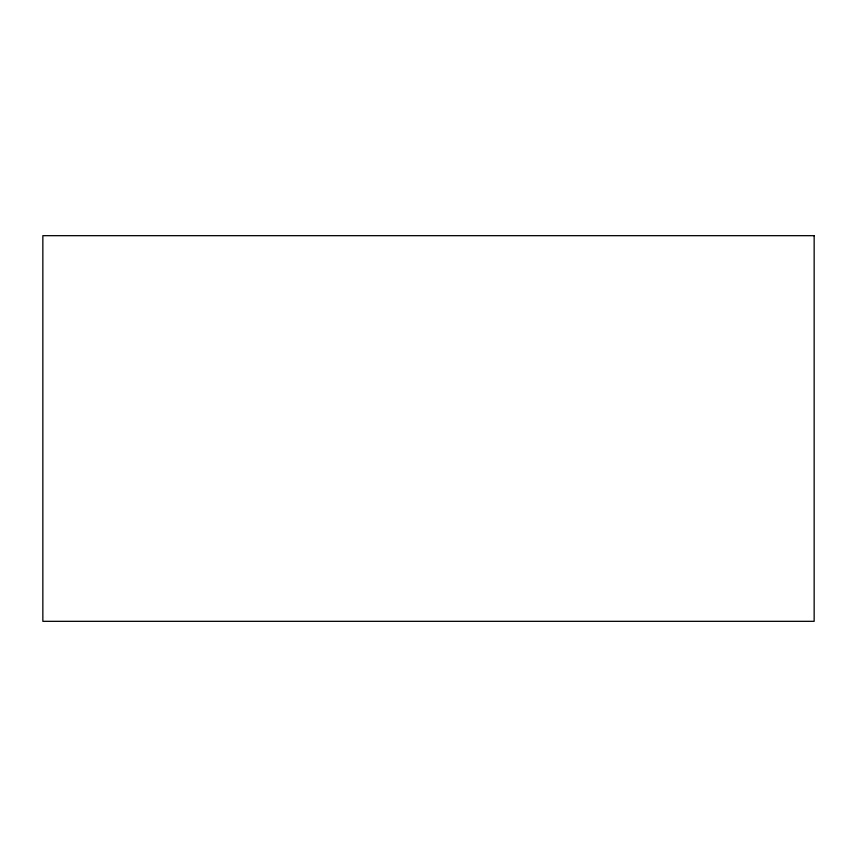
<?xml version="1.0" encoding="UTF-8"?>
<svg xmlns="http://www.w3.org/2000/svg" width="857" height="857" viewBox="0 0 857 857"><rect width="100%" height="100%" fill="white"/><g stroke="black" fill="none" stroke-linecap="round" stroke-linejoin="round"><path stroke-width="1.29" d="M814.15 235.675L42.85 235.675L42.85 621.325L814.15 621.325L814.15 235.675"/></g></svg>
